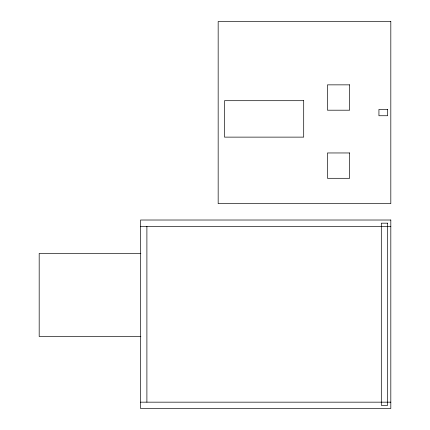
<?xml version="1.0" encoding="UTF-8"?>
<svg xmlns="http://www.w3.org/2000/svg" width="430" height="430" viewBox="0 0 430 430"><rect width="100%" height="100%" fill="white"/><g stroke="black" fill="none" stroke-linecap="round" stroke-linejoin="round"><path stroke-width="0.64" d="M140.556 226.352L390.816 226.352M140.873 253.437L39.184 253.437L39.184 336.496L140.873 336.496M140.556 402.163L390.816 402.163M146.893 226.352L146.893 402.163M390.816 21.5L218.166 21.5L218.166 203.648L390.816 203.648L390.816 21.5M349.633 84.855L327.456 84.855L327.456 110.198L349.633 110.198L349.633 84.855M303.698 100.695L224.503 100.695L224.503 137.127L303.698 137.127L303.698 100.695M387.645 109.408L378.932 109.408L378.932 115.74L387.645 115.74L387.645 109.408M349.633 152.962L327.456 152.962L327.456 178.305L349.633 178.305L349.633 152.962M390.816 220.015L140.556 220.015L140.556 408.5L390.816 408.5L390.816 220.015M387.645 223.181L381.308 223.181L381.308 405.334L387.645 405.334L387.645 223.181"/></g></svg>
